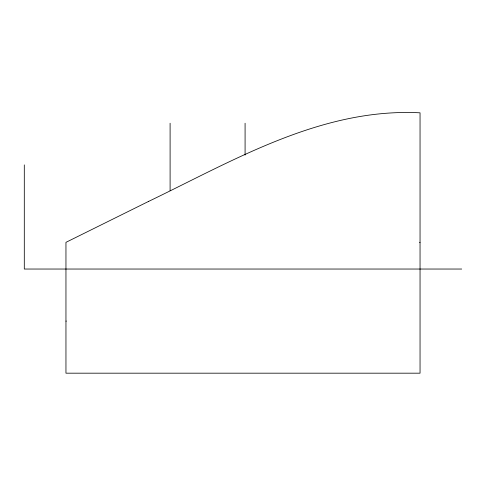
<?xml version="1.0" encoding="UTF-8"?>
<svg xmlns="http://www.w3.org/2000/svg" width="486" height="486" viewBox="0 0 486 486"><rect width="100%" height="100%" fill="white"/><g stroke="black" fill="none" stroke-linecap="round" stroke-linejoin="round"><path stroke-width="0.73" d="M419.576 242.344L420.044 242.344M461.7 269.037L24.3 269.037L24.3 164.894M65.956 321.106L66.327 321.106M245.084 123.237L245.084 155.077M170.1 123.237L170.1 190.706M148.339 201.538L65.956 242.344L65.956 373.181L420.044 373.181L420.044 112.819C321.617 107.728 233.869 160.368 148.339 201.538"/></g></svg>
